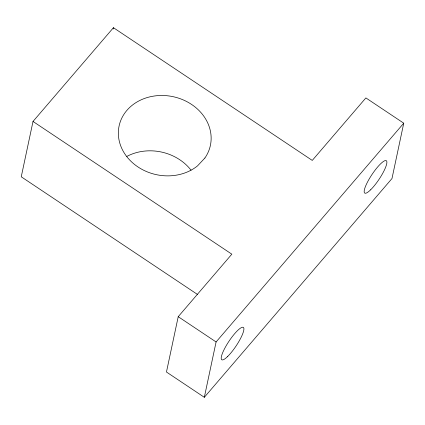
<?xml version="1.0" encoding="UTF-8"?>
<svg xmlns="http://www.w3.org/2000/svg" width="425" height="425" viewBox="0 0 425 425"><rect width="100%" height="100%" fill="white"/><g stroke="black" fill="none" stroke-linecap="round" stroke-linejoin="round"><path stroke-width="0.64" d="M33.012 121.454L231.837 254.177L178.218 316.683L166.457 372.024L204.329 397.301L391.988 178.537L403.75 123.192L365.877 97.915L312.263 160.416L113.438 27.699L33.012 121.454L21.25 176.795L197.428 294.403M113.167 28.985L113.438 27.699M204.329 397.301L216.091 341.96L403.75 123.192M178.218 316.683L216.091 341.96M126.831 156.421A46.67 39.881 12 0 1 191.038 170.175M204.898 158.01L197.508 165.899A46.67 39.881 12 0 1 121.12 146.912A46.67 39.881 12 0 1 168.863 95.944A46.67 39.881 12 0 1 204.898 158.01M227.63 356.506A19.449 4.271 -56.3 0 0 243.886 328.451A19.449 4.271 -56.3 0 0 226.137 345.807A19.449 4.271 -56.3 0 0 227.63 356.506M370.611 189.826A19.449 4.271 -56.3 0 0 386.862 161.771A19.449 4.271 -56.3 0 0 369.112 179.127A19.449 4.271 -56.3 0 0 370.611 189.826"/></g></svg>
